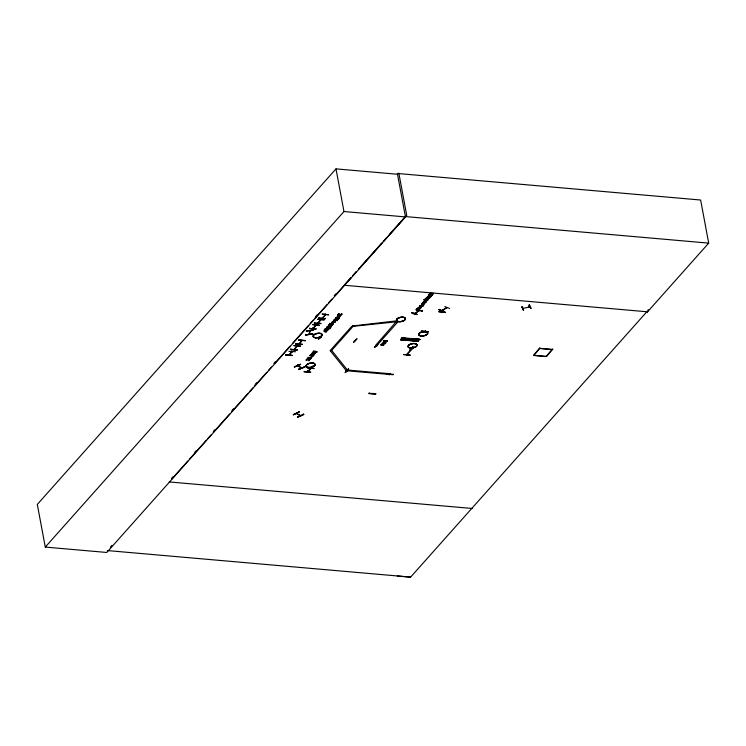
<?xml version="1.0" encoding="UTF-8"?>
<svg xmlns="http://www.w3.org/2000/svg" width="746" height="746" viewBox="0 0 746 746"><rect width="100%" height="100%" fill="white"/><g stroke="black" fill="none" stroke-linecap="round" stroke-linejoin="round"><path stroke-width="1.12" d="M425.257 331.513L425.602 331.038L425.248 331.383M297.122 349.585L297.011 350.135L290.502 349.501M290.586 349.063L290.492 349.566M292.152 355.525L285.634 354.91L292.124 355.189M302.074 344.018C302.587 344.866 294.633 345.286 295.556 343.449M295.584 343.775L302.102 344.344M297.15 349.911L290.632 349.305L297.188 349.939M301.962 344.559L295.453 343.943M309.581 328.147C308.947 329.117 316.379 329.881 316.118 328.66M309.627 328.38L316.183 329.023M314.402 323.018L320.892 323.298M325.405 318.234L325.293 318.784L318.784 318.16M318.775 318.216L318.868 317.693M325.433 318.561L318.915 317.992M304.2 371.387L304.107 371.881L310.597 372.44M304.247 371.62L310.718 371.928M375.676 394.056C363.283 392.61 370.398 394.382 375.788 393.543M369.317 393.282L375.816 393.879M428.288 331.355C428.791 332.212 420.856 332.613 421.788 330.758M421.816 331.093L428.316 331.644M305.506 334.907C327.643 331.97 290.763 337.332 312.705 333.649M422.32 305.711C422.311 307.846 417.891 306.914 420.073 305.263M300.591 364.253L294.372 367.004M293.355 414.534L299.314 411.941L293.374 414.785M314.803 351.319L314.532 352.093A1.082 0.504 -10.6 0 0 314.598 352.401C321.629 350.723 312.723 353.613 315.474 351.114M416.949 314.141C410.943 314.402 408.929 310.672 416.753 314.616M411.755 312.509L417.023 314.495M352.877 325.377L352.886 326.589L331.672 350.433L330.338 350.844L330.236 350.312M346.759 370.781L346.032 370.715L390.205 374.511L390.829 373.811L347.375 370.007L331.672 350.433L330.403 350.322L351.627 326.487L398.122 321.629L376.907 345.463L375.639 345.361L396.947 320.827L352.979 325.909M306.28 360.187L306.541 359.87A1.1 0.513 -10.6 0 1 307.138 359.6L309.292 359.889L308.173 360.402M341.901 313.768C342.61 315.26 338.833 316.136 339.7 314.364C338.796 313.796 337.192 316.118 338.386 314.234A1.24 0.578 -10.6 0 1 339.001 313.982C340.26 313.768 341.062 316.481 341.332 313.712M433.342 293.234C434.051 294.67 430.423 295.603 431.113 293.952C430.489 292.991 428.484 295.668 429.827 293.71A1.24 0.578 -10.6 0 1 430.442 293.458C431.701 293.243 432.503 295.957 432.764 293.187M443.963 311.492L438.974 309.758L443.945 311.203M439.18 309.329L438.974 309.795M422.031 306.037L419.895 306.475L421.966 305.683M305.515 334.954L305.478 334.394M313.404 330.375L306.168 331.093L313.339 330.105M309.292 334.329L309.954 330.832L309.03 334.394M330.441 326.888L330.264 328.221L329.023 328.063M335.215 318.402C338.069 317.423 338.796 321.125 336.39 319.792M339.001 316.938L339.001 318.411L337.668 318.355M327.317 328.259C328.893 326.039 330.804 329.611 327.252 327.904M334.674 319.997C336.25 317.768 338.162 321.349 334.609 319.642M335.952 318.561C337.462 316.528 339.188 319.959 335.887 318.206M418.403 341.015L400.518 339.57L400.816 339.076L418.469 340.624L418.329 341.108M401.973 338.125L402.28 337.751M400.779 339.439L418.18 341.081M419.784 339.299L401.721 338.376L419.42 339.896L419.905 339.355M419.933 339.327L402.131 337.751M326.711 330.898L326.44 331.867A1.11 0.513 -10.6 0 1 325.974 332.129C324.958 331.438 323.577 331.839 324.053 331.355C325.405 330.291 325.993 333.406 326.226 330.851M310.233 369.382L313.46 365.81M318.523 339.038L321.74 335.467M313.161 365.829L310.233 369.093M321.74 335.756L318.486 339.346M377.924 343.859L374.436 347.45L377.961 343.561M523.347 310.094L521.958 306.587M397.394 576.024L410.626 577.124L646.838 311.763L647.556 311.819L648.209 309.599M423.905 299.752L427.98 299.939L428.129 299.342M386.475 374.026L392.9 374.753L393.077 374.128M428.316 331.681L421.676 331.299M401.814 338.134L419.7 339.579L401.954 338.152M330.963 327.354L329.797 328.641L326.571 328.109M338.32 319.083L337.155 320.37L333.938 319.838M339.598 317.647L339.253 318.579L337.882 318.971M289.112 355.255L292.255 351.711M293.821 349.641L294.418 349.305M301.822 340.922L298.745 344.065L299.118 343.682M312.844 328.688L315.996 325.144M317.619 323.326L320.771 319.782M322.095 318.29L325.284 314.719M324.958 315.073L325.125 314.131M307.455 371.937L310.606 368.412M307.967 371.676L307.856 371.014M310.849 368.468L307.65 371.993M389.813 374.138L390.139 374.128M389.748 374.52L389.179 374.846L389.533 374.445M407.018 355.124L406.756 355.077M425.024 331.364L425.546 331.103M442.229 312.35L441.94 312.639M324.361 330.59L326.534 330.786M337.919 316.845C341.994 316.546 334.357 318.122 337.985 316.155L339.719 315.959M416.091 309.739L418.264 309.926M331.756 322.3L334.842 322.375L334.991 321.778M381.253 344.484C379.425 344.96 384.759 343.841 384.889 343.514M416.156 310.094L416.548 309.655C414.804 309.114 420.324 309.049 420.129 308.331M424.707 301.058L427.272 300.741L427.411 300.144M301.738 367.983L297.607 365.064M309.618 330.926L309.804 330.198L309.982 330.888M522.704 308.48L523.422 308.312M529.865 306.895C529.063 307.706 528.401 305.925 529.548 306.177L529.735 306.96L522.843 308.434M529.716 306.793L529.128 307.091M414.347 313.628L415.037 313.413M331.821 322.654L332.576 321.824M381.719 344.4L382.484 343.561M416.949 309.217L417.713 308.378M424.633 300.713C423.569 301.515 425.509 300.452 424.987 299.743M423.97 300.106L425.686 298.959L428.195 299.696M288.851 355.217L291.891 351.058L292.208 351.748M297.253 346.125L294.111 349.613M373.103 393.263L372.524 393.562M422.18 303.24L422.74 302.27M441.567 310.56L446.957 307.511M447.208 307.613L441.893 310.588M443.926 311.558L439.189 309.627M397.487 174.256L335.989 168.876L37.3 504.427L45.282 547.088L106.781 552.469L405.47 216.918L397.338 173.464L700.634 200.021L708.7 243.121L647.509 311.865M45.282 547.088L343.971 211.528L335.989 168.876M110.427 547.088L111.975 545.345M171.571 478.391L173.119 476.647M194.809 452.281L196.366 450.537M213.403 431.393L214.951 429.649M231.997 410.505L233.545 408.771M255.235 384.404L256.783 382.661M273.829 363.516L275.377 361.773M315.651 316.518L317.209 314.784M334.245 295.64L335.793 293.896M171.515 479.324L187.778 461.047M189.325 459.303L206.372 440.159M207.92 438.415L211.015 434.937M213.337 432.326L229.609 414.049M231.931 411.438L248.204 393.17M249.751 391.426L252.847 387.948M254.395 386.204L266.788 372.282M268.336 370.538L271.441 367.06M274.537 363.582L290.026 346.172M292.357 343.561L308.62 325.284M310.168 323.55L313.273 320.062M314.821 318.328L327.214 304.405M328.762 302.662L331.858 299.183M334.963 295.696L351.133 277.531M356.485 271.516L352.662 275.815L356.532 271.525M381.71 243.177L358.779 268.942L381.859 243.196M383.239 241.462L386.297 238.03M389.347 234.598L405.404 216.564L708.7 243.121M295.528 351.748L288.879 351.31M293.868 345.696L300.545 346.163L294.008 345.566M298.81 340.223L305.506 340.596L298.736 339.868M293.849 349.604L297.011 346.414M325.47 314.775L322.319 318.309M292.19 355.553L285.494 355.161L285.606 354.62M320.957 323.652L314.262 323.27L314.374 322.729M326.338 328.716L325.107 328.958L325.256 328.361M327.653 326.375L327.028 326.962L327.196 326.328M332.418 324.659C332.763 325.937 328.231 325.545 328.977 324.361M331.103 323.615L329.816 323.848L329.974 323.242M324.426 330.944L324.221 329.853M337.556 315.772L337.416 315.026M324.286 330.208L325.47 329.788M326.636 328.464L326.962 328.231A1.305 0.606 -10.6 0 1 327.224 327.746L329.779 327.606L329.098 328.417M330.655 326.655C331 327.83 327.382 327.513 328.072 326.422M332.651 322.179L332.408 321.554M334.003 320.193L334.32 319.959A1.305 0.606 -10.6 0 1 334.581 319.484L337.145 319.344L336.455 320.146M335.28 318.756L335.597 318.523A1.305 0.606 -10.6 0 1 335.859 318.048L338.423 317.908L337.733 318.71M337.481 315.381L338.665 314.961M337.863 316.024C335.588 318.355 341.519 315.213 339.346 317.32M326.291 331.205L327.363 330.59L325.536 330.142M329.042 324.715L330.394 324.836L331.168 323.969M339.794 316.313L340.558 315.772L338.731 315.316M332.492 325.023L330.804 324.874L331.513 323.643M330.236 325.638L329.079 326.207L330.17 325.284M334.572 320.771L333.415 321.34L334.497 320.416M330.273 326.31L330.804 326.72L331.634 325.815L329.863 325.461L328.65 326.198L329.695 326.655L330.497 325.312M334.609 321.442L335.14 321.852L335.97 320.948L334.189 320.584L332.986 321.33L334.031 321.778L334.833 320.444M341.379 314.085L341.966 314.122M330.329 326.683L331.187 326.021L330.562 325.666M334.665 321.806L335.523 321.144L334.898 320.799M326.403 329.07C323.904 329.723 328.408 331.093 328.072 329.555M328.137 329.909L326.058 329.592L328.706 329.275L328.846 328.678M331.578 324.006L333.266 324.146L333.415 323.54M310.681 358.528C311.026 359.805 306.494 359.404 307.24 358.229M308.079 357.716C307.846 356.327 308.741 358.938 309.366 357.474M309.721 355.432L314.234 354.536M313.889 351.245L312.844 352.354L313.702 350.965M307.305 358.584L308.657 358.695L309.431 357.828M310.746 358.882L309.058 358.733L309.767 357.511M309.832 357.866L311.52 358.015L311.679 357.409M309.795 355.786L314.299 354.891M346.769 370.603L347.291 369.447M383.966 340.39C381.896 342.246 385.896 342.656 385.896 340.829M384.134 340.68L384.255 341.771L385.514 340.801M381.616 344.512L380.926 345.277L381.318 344.839M382.549 343.915L382.306 343.291M383.034 345.109C385.234 345.501 382.148 344.419 381.971 344.111M383.099 345.463L383.425 345.09L381.682 344.866M385.971 341.183L387.249 341.304L387.407 340.689M428.446 295.062C428.204 293.7 429.109 296.255 429.687 294.819M426.833 297.663C424.278 296.88 431.524 298.372 428.614 298.297M424.194 299.398L425.686 298.959M417.779 308.732L417.546 308.107M420.203 305.879L423.607 305.571M422.879 302.885L425.323 302.494M425.071 300.545L424.828 299.92M427.188 297.262L426.516 298.456L426.899 298.018M426.376 297.719L427.617 297.654M432.82 293.56L433.407 293.598M428.68 298.652L428.959 298.241L427.262 298.055M422.292 303.65C419.634 304.2 424.185 305.692 423.896 304.098M423.961 304.461C419.429 304.163 424.073 303.808 424.605 303.296M424.67 303.65L422.581 303.352L425.388 302.848M429.752 295.174C427.234 295.845 431.748 297.197 431.412 295.649M431.477 296.013L429.398 295.686L432.046 295.369L432.195 294.782M422.385 306.065L423.681 305.925M407.055 354.882L407.428 354.471M412.752 348.494L413.116 348.074M552.767 349.091L546.464 356.597L533.427 355.46L539.731 347.953M552.226 349.259L546.277 356.374L533.968 355.292L539.908 348.186M351.161 277.531L344.251 285.261L647.556 311.819M383.397 241.48L406.729 215.38L398.812 173.072M320.258 337.705L320.137 336.922L320.248 337.724L320.892 337.164M314.029 368.617L307.669 367.89M312.583 367.787L311.968 367.601M354.443 340.689L355.04 340.726M356.756 338.824L353.483 342.451L357.073 338.898M346.247 370.585L346.657 370.781M348.363 368.571C350.312 369.932 339.924 376.739 348.503 368.897M377.961 343.822L374.734 347.132M377.075 345.827L376.534 345.64M403.726 354.648L410.365 355.133L403.847 354.518M369.177 393.506L369.289 392.955M410.058 350.564L412.958 346.89L409.638 350.191M438.937 311.875L445.558 312.332M297.384 365.204L297.84 366.006M297.495 365.829L301.524 368.076M528.989 306.326L529.119 306.932M529.781 306.923L529.707 306.158M339.346 316.919L337.985 317.199M414.394 313.572L419.439 310.42L419.121 310.821M419.541 310.55L414.524 313.684M291.751 351.124L291.873 352.093M325.219 315.092L325.032 314.159M320.295 319.475L320.416 320.183L320.631 319.502M317.945 323.307L320.733 319.82M313.171 328.678L315.959 325.181M299.127 344.027L302.177 340.521M418.329 310.28L419.093 309.739L416.949 309.609L422.395 311.11L416.977 309.515L422.367 311.082M335.793 317.693L336.381 317.423M327.149 327.391L327.746 327.121M444.775 306.569L449.549 308.415M308.229 360.775C312.994 359.469 304.321 358.518 306.345 360.607M410.645 348.624L411.372 348.69L411.149 348.018L410.421 348.13L411.26 348.82M293.42 414.888L299.295 411.689M300.34 415.419L300.442 415.746M297.579 417.126C308.257 411.568 303.184 415.83 297.505 416.772M297.794 417.21L303.725 414.347L303.454 413.918M329.051 325.349L330.683 325.07M294.372 366.985L300.638 364.337L294.381 366.967M298.661 369.419C310.951 363.498 303.883 368.337 298.54 369.074M320.323 337.556L320.976 337.612M312.481 367.797L311.977 367.75M376.982 345.836L376.432 345.78M523.403 308.462L522.75 308.592M347.394 369.988L346.06 370.398L330.338 350.844M320.64 320.202L320.556 319.54M307.529 368.03L313.945 368.356M529.147 305.235L530.938 308.34L529.128 304.9M296.488 413.415L300.591 415.587M430.367 293.103L431.197 293.075M312.07 354.882L309.982 355.581M296.675 413.741L300.293 415.736M297.822 365.68L297.645 365.083M429.696 296.013L428.54 296.097A1.166 0.541 -10.6 0 0 427.915 296.395M343.971 211.528L405.47 216.918M428.661 294.819L432.26 295.136M424.894 300.274L427.477 300.498M417.611 308.462L420.194 308.685M328.669 314.924L322.095 314.094L328.585 314.653M317.637 319.419L324.165 319.987M332.474 321.908L335.057 322.132M330.04 323.596L333.481 323.895M312.863 324.78L319.381 325.349M328.137 326.785L330.72 327.009M325.321 328.716L328.921 329.033M539.796 348.307L552.833 349.445M539.983 348.541L552.292 349.613M418.301 341.146L400.425 339.812L418.124 341.332M384.031 340.745L387.472 341.053M384.199 341.034L385.579 341.155M382.381 343.645L384.964 343.869M298.82 340.139L305.328 340.68M313.768 351.319L315.549 351.469M313.954 351.599L314.877 351.674M308.303 357.465L311.744 357.763M169.183 481.935L472.488 508.492M107.331 550.567L410.626 577.124M445.576 312.36L438.834 311.614M354.499 340.54L355.152 340.605M409.703 350.545L413.284 346.993L412.911 346.648M386.559 373.933L393.142 374.483M529.194 305.17L530.592 308.359M529.501 305.105L530.919 308.303M320.901 337.593L320.239 336.922L320.146 337.668M325.508 314.737L325.359 314.15M304.853 366.706L298.829 369.54M523.422 310.14L521.958 306.867L523.356 309.786M425.546 299.118L425.761 299.743M425.341 299.351L425.416 300.134M417.2 308.928L417.051 309.086M416.883 308.863L416.911 309.683M416.482 309.301L416.52 310.122M410.701 347.981L410.636 348.802L410.533 348.009A4.569 2.126 -10.6 0 1 410.03 344.4A4.579 2.126 -10.6 0 1 417.051 345.006A4.569 2.126 -10.6 0 1 410.57 348.037A4.579 2.126 -10.6 0 1 410.03 344.391A4.569 2.126 -10.6 0 1 417.051 345.016A4.579 2.126 -10.6 0 1 410.57 348.037M396.76 320.985L396.853 321.517M338.311 314.737L338.376 315.717M337.947 315.334L337.985 316.155M333.835 321.162L334.031 321.778M324.072 319.726L317.554 319.148M325.107 329.751L325.181 330.543M324.752 330.152L324.79 330.982M319.297 325.088L312.779 324.519M313.273 327.802L313.395 328.426L313.245 327.764M307.632 370.995L307.744 371.611L307.529 371.023M338.32 313.88A1.24 0.578 -10.6 0 1 338.712 313.693M383.164 342.274A1.166 0.541 -10.6 0 1 383.547 342.06M311.912 353.352C315.894 355.823 316.379 350.909 311.912 353.352M385.523 342.796L383.379 342.964L385.523 342.796M420.753 307.613L418.609 307.781L420.753 307.613M425.947 301.776L423.803 301.944L425.947 301.776M430.274 296.917L428.148 297.16L430.274 296.917M385.952 342.731L385.673 343.141A1.147 0.532 -10.6 0 1 385.048 343.43L383.034 343.253A1.147 0.532 -10.6 0 1 382.987 342.899L383.23 342.628A1.166 0.541 -10.6 0 1 383.854 342.339L385.952 342.731M421.182 307.548L420.903 307.949A1.147 0.532 -10.6 0 1 420.278 308.247L418.264 308.07A1.147 0.532 -10.6 0 1 418.217 307.716L418.459 307.445A1.166 0.541 -10.6 0 1 419.084 307.156L421.182 307.548M426.386 301.71L426.097 302.111A1.147 0.532 -10.6 0 1 425.481 302.41L423.467 302.233A1.147 0.532 -10.6 0 1 423.42 301.878L423.663 301.608A1.166 0.541 -10.6 0 1 424.288 301.309L426.386 301.71M430.703 296.852L430.423 297.253A1.147 0.532 -10.6 0 1 429.799 297.551L427.784 297.374A1.147 0.532 -10.6 0 1 427.738 297.02L427.98 296.749A1.166 0.541 -10.6 0 1 428.605 296.451L430.703 296.852M310.802 354.592C312.919 356.29 313.506 352.83 310.802 354.592M311.101 356.112C313.227 357.8 313.805 354.341 311.101 356.112M311.185 354.518L312.667 354.527L311.185 354.518M311.483 356.038L312.966 356.047L311.483 356.038M315.288 353.38L312.332 353.334L315.288 353.38M412.146 348.373L406.924 354.322L412.715 348.419L412.146 348.373M313.096 328.371L312.919 327.774L313.134 328.361M315.661 337.807A4.597 2.135 -10.6 0 0 322.169 334.767A4.597 2.135 -10.6 0 0 315.12 334.152A4.597 2.135 -10.6 0 0 315.661 337.807A4.569 2.126 -10.6 0 0 322.141 334.767A4.569 2.126 -10.6 0 0 315.129 334.161A4.569 2.126 -10.6 0 0 315.67 337.798M315.633 337.649A4.597 2.135 -10.6 0 0 322.141 334.6A4.597 2.135 -10.6 0 0 315.082 333.984A4.597 2.135 -10.6 0 0 315.633 337.649M308.602 367.47A4.579 2.126 -10.6 0 0 315.092 364.44A4.579 2.126 -10.6 0 0 308.061 363.824A4.579 2.126 -10.6 0 0 308.602 367.47A4.579 2.126 -10.6 0 0 315.092 364.458A4.569 2.126 -10.6 0 0 308.07 363.843A4.579 2.126 -10.6 0 0 308.611 367.489A4.569 2.126 -10.6 0 0 315.082 364.449A4.579 2.126 -10.6 0 0 308.07 363.843A4.569 2.126 -10.6 0 0 308.611 367.48M398.961 321.722A4.579 2.126 -10.6 0 0 405.442 318.691A4.569 2.126 -10.6 0 0 398.42 318.066A4.579 2.126 -10.6 0 0 398.961 321.722A4.569 2.126 -10.6 0 0 405.432 318.682A4.579 2.126 -10.6 0 0 398.42 318.076A4.569 2.126 -10.6 0 0 398.961 321.703M398.923 321.563A4.597 2.135 -10.6 0 0 405.432 318.523A4.597 2.135 -10.6 0 0 398.373 317.899A4.597 2.135 -10.6 0 0 398.923 321.563M410.533 347.888A4.597 2.135 -10.6 0 0 417.042 344.848A4.597 2.135 -10.6 0 0 409.992 344.232A4.597 2.135 -10.6 0 0 410.533 347.888M421.276 336.036A4.579 2.126 -10.6 0 0 427.756 333.005A4.569 2.126 -10.6 0 0 420.735 332.38A4.569 2.126 -10.6 0 0 421.276 336.026A4.569 2.126 -10.6 0 0 427.747 332.996A4.579 2.126 -10.6 0 0 420.725 332.39A4.579 2.126 -10.6 0 0 421.276 336.036M421.229 335.877A4.597 2.135 -10.6 0 0 427.747 332.837A4.597 2.135 -10.6 0 0 420.688 332.222A4.597 2.135 -10.6 0 0 421.229 335.877"/></g></svg>
